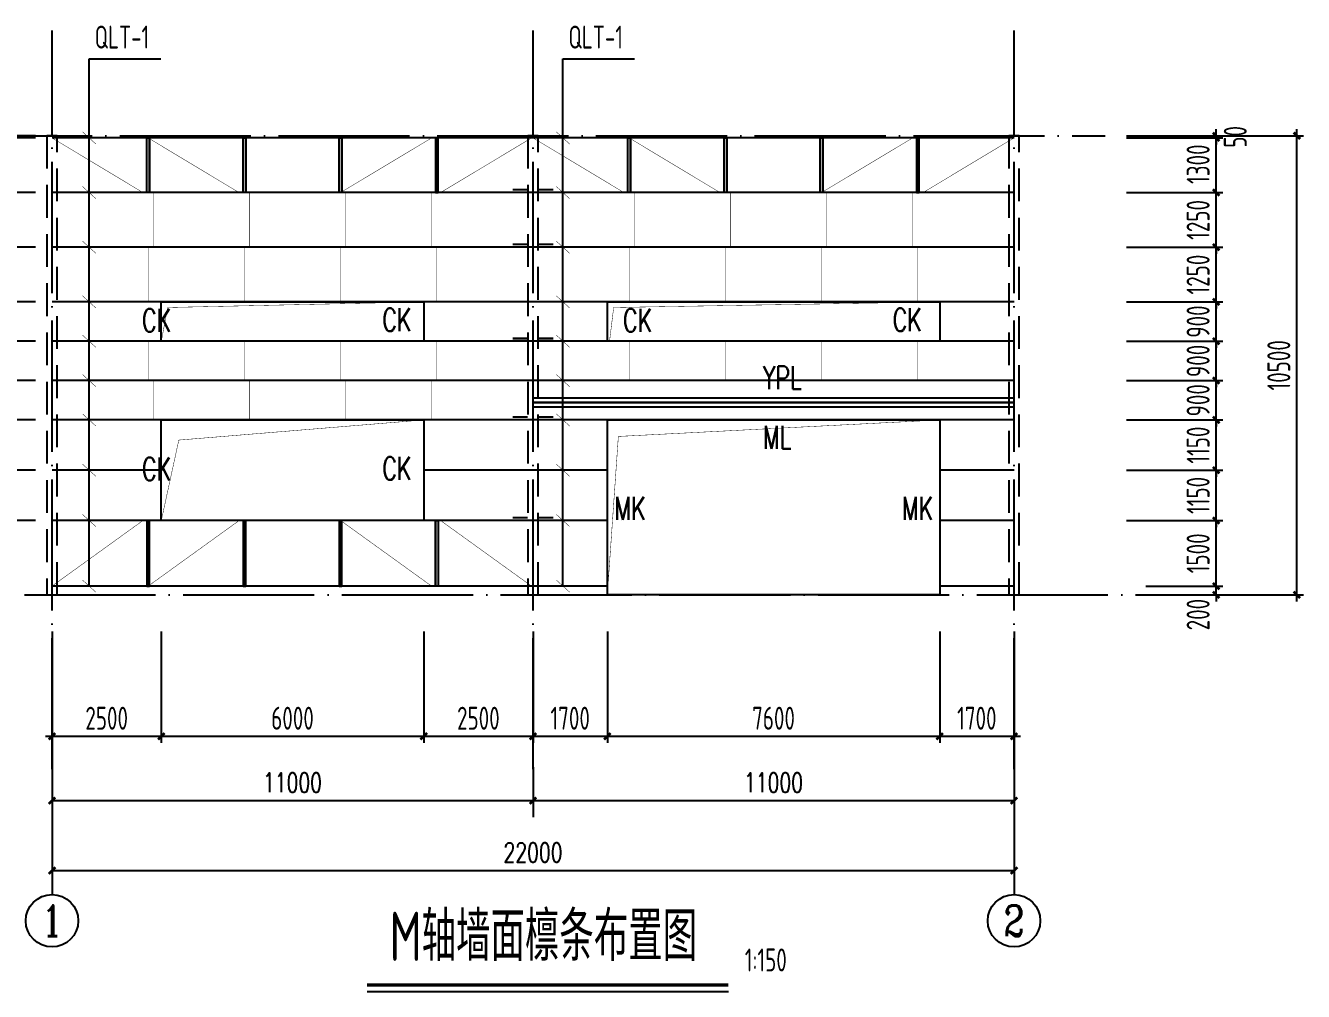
# Model space of a CAD drawing. Extents: x 899043 to 2598688, y -137197 to 211789.
# Drawn here: x 1893467 to 1922691, y 46053 to 68144 of the extents above; entities that cross this region are included whole.
import ezdxf
from ezdxf.enums import TextEntityAlignment as Align

# ---------------------------------------------------------------- set-up
doc = ezdxf.new("R2010")
doc.units = 0
doc.header["$LTSCALE"] = 1500
doc.header["$MEASUREMENT"] = 0
doc.linetypes.add('DASHED', pattern=[0.75, 0.5, -0.25])
doc.linetypes.add('DOTE', pattern=[2.42, 2, -0.2, 0.02, -0.2])
for name, color, linetype in [('AXIS', 3, 'Continuous'), ('AXIS_TEXT', 7, 'Continuous'), ('Boltx', 252, 'DASHED'), ('DIM', 3, 'Continuous'), ('GROUND', 253, 'Continuous'), ('NUM', 7, 'Continuous'), ('PUB_TEXT', 7, 'Continuous'), ('TDB_文字', 7, 'Continuous'), ('THIN', 7, 'Continuous'), ('WINDOW', 4, 'Continuous')]:
    doc.layers.add(name, color=color, linetype=linetype)
doc.styles.add('_TCH_AXIS', font='COMPLEX', dxfattribs={"bigfont": 'GBCBIG'})
doc.styles.add('_TCH_DIM', font='SIMPLEX', dxfattribs={"bigfont": 'GBCBIG'})
doc.styles.add('_TCH_DIM_T3', font='SIMPLEX', dxfattribs={"width": 0.705882, "bigfont": 'GBCBIG'})
doc.styles.add('COMPLEX', font='COMPLEX')
doc.styles.add('TSSD_Dimension', font='Tssdeng.shx', dxfattribs={"width": 0.7, "bigfont": 'hztxt.shx'})
doc.styles.add('TSSD_Label', font='Tssdeng.shx', dxfattribs={"width": 0.7, "bigfont": 'hztxt.shx'})
doc.dimstyles.new('_TCH_ARCH&&150', dxfattribs={"dimtxt": 446.25, "dimasz": 150, "dimexe": 375, "dimexo": 450, "dimgap": 189.375, "dimtad": 1, "dimdec": 0, "dimzin": 0, "dimdsep": 46, "dimtxsty": '_TCH_DIM_T3', "dimblk": 'ARCHTICK', "dimcen": 0.09, "dimclrt": 7, "dimazin": 2, "dimtfac": 1, "dimtdec": 0, "dimtix": 1, "dimtmove": 2, "dimatfit": 3, "dimfxl": 0, "dimtolj": 1, "dimtzin": 0, "dimarcsym": 0})
doc.dimstyles.new('TSSD_150_150', dxfattribs={"dimtxt": 525, "dimasz": 150, "dimexe": 150, "dimexo": 375, "dimgap": 150, "dimtad": 1, "dimdec": 0, "dimzin": 0, "dimdsep": 46, "dimtxsty": 'TSSD_Dimension', "dimblk": 'ARCHTICK', "dimblk1": 'ARCHTICK', "dimblk2": 'ARCHTICK', "dimcen": 0, "dimdle": 150, "dimclrt": 7, "dimadec": 0, "dimazin": 0, "dimtfac": 1, "dimtdec": 0, "dimtix": 1, "dimtmove": 2, "dimatfit": 3, "dimfxl": 0, "dimtolj": 1, "dimtzin": 0, "dimarcsym": 0})

# ---------------------------------------------------------------- blocks, each defined once
blk = doc.blocks.new('_AXISO')
blk.add_circle((0, 0), 0.5)
at = {"layer": 'AXIS_TEXT', "style": 'COMPLEX', "width": 1.041667}
blk.add_attdef('A', text='', height=0.56, dxfattribs=at).set_placement((-0.25, -0.28), (0.25, -0.28), align=Align.FIT)
blk = doc.blocks.new('_ArchTick')
at = {"color": 0, "linetype": 'ByBlock', "const_width": 0.4}
blk.add_lwpolyline([(-0.5, -0.5), (0.5, 0.5)], dxfattribs=at)
blk = doc.blocks.new('*D892')
at = {"layer": 'AXIS', "color": 0, "lineweight": -2}
for p, q in [((1894072, 51183), (1894072, 50043)), ((1905072, 51183), (1905072, 50043)), ((1894072, 50418), (1905072, 50418))]:
    blk.add_line(p, q, dxfattribs=at)
at = {"layer": 'Defpoints', "color": 0}
for p in [(1894072, 51633), (1905072, 51633), (1905072, 50418)]:
    blk.add_point(p, dxfattribs=at)
at = {"layer": 'AXIS', "color": 0, "lineweight": -2, "xscale": 150, "yscale": 150, "zscale": 150, "rotation": 180}
blk.add_blockref('_ArchTick', (1894072, 50418), dxfattribs=at)
at = {"layer": 'AXIS', "color": 0, "lineweight": -2, "xscale": 150, "yscale": 150, "zscale": 150}
blk.add_blockref('_ArchTick', (1905072, 50418), dxfattribs=at)
at = {"layer": 'AXIS', "color": 7, "insert": (1899572, 50831), "char_height": 446.2, "attachment_point": 5, "style": '_TCH_DIM_T3'}
blk.add_mtext('\\A1;11000', dxfattribs=at)
blk = doc.blocks.new('*D893')
at = {"layer": 'AXIS', "color": 0, "lineweight": -2}
for p, q in [((1905072, 51183), (1905072, 50043)), ((1916072, 51183), (1916072, 50043)), ((1905072, 50418), (1916072, 50418))]:
    blk.add_line(p, q, dxfattribs=at)
at = {"layer": 'Defpoints', "color": 0}
for p in [(1905072, 51633), (1916072, 51633), (1916072, 50418)]:
    blk.add_point(p, dxfattribs=at)
at = {"layer": 'AXIS', "color": 0, "lineweight": -2, "xscale": 150, "yscale": 150, "zscale": 150, "rotation": 180}
blk.add_blockref('_ArchTick', (1905072, 50418), dxfattribs=at)
at = {"layer": 'AXIS', "color": 0, "lineweight": -2, "xscale": 150, "yscale": 150, "zscale": 150}
blk.add_blockref('_ArchTick', (1916072, 50418), dxfattribs=at)
at = {"layer": 'AXIS', "color": 7, "insert": (1910572, 50831), "char_height": 446.2, "attachment_point": 5, "style": '_TCH_DIM_T3'}
blk.add_mtext('\\A1;11000', dxfattribs=at)
blk = doc.blocks.new('*D894')
at = {"layer": 'AXIS', "color": 0, "lineweight": -2}
for p, q in [((1894072, 54208), (1894072, 48443)), ((1916072, 54208), (1916072, 48443)), ((1894072, 48818), (1916072, 48818))]:
    blk.add_line(p, q, dxfattribs=at)
at = {"layer": 'Defpoints', "color": 0}
for p in [(1894072, 54658), (1916072, 54658), (1916072, 48818)]:
    blk.add_point(p, dxfattribs=at)
at = {"layer": 'AXIS', "color": 0, "lineweight": -2, "xscale": 150, "yscale": 150, "zscale": 150, "rotation": 180}
blk.add_blockref('_ArchTick', (1894072, 48818), dxfattribs=at)
at = {"layer": 'AXIS', "color": 0, "lineweight": -2, "xscale": 150, "yscale": 150, "zscale": 150}
blk.add_blockref('_ArchTick', (1916072, 48818), dxfattribs=at)
at = {"layer": 'AXIS', "color": 7, "insert": (1905072, 49231), "char_height": 446.2, "attachment_point": 5, "style": '_TCH_DIM_T3'}
blk.add_mtext('\\A1;22000', dxfattribs=at)
blk = doc.blocks.new('*D863')
at = {"layer": 'Defpoints', "color": 0}
for p in [(1891646, 55324), (1893633, 55324), (1893633, 55124)]:
    blk.add_point(p, dxfattribs=at)
at = {"layer": 'DIM', "color": 0, "lineweight": -2}
for p, q in [((1893258, 55324), (1891496, 55324)), ((1891646, 55324), (1891646, 55474)), ((1891646, 55124), (1891646, 55324)), ((1893258, 55124), (1891496, 55124)), ((1891646, 55124), (1891646, 54974))]:
    blk.add_line(p, q, dxfattribs=at)
at = {"layer": 'DIM', "color": 0, "lineweight": -2, "xscale": 150, "yscale": 150, "zscale": 150}
for p, rotation in [((1891646, 55324), 270), ((1891646, 55124), 90)]:
    blk.add_blockref('_ArchTick', p, dxfattribs=dict(at, rotation=rotation))
at = {"layer": 'DIM', "color": 7, "insert": (1891233, 54672), "char_height": 525, "attachment_point": 5, "rotation": 90, "style": 'TSSD_Dimension'}
blk.add_mtext('\\A1;200', dxfattribs=at)
blk = doc.blocks.new('*D864')
at = {"layer": 'Defpoints', "color": 0}
for p in [(1891646, 57974), (1894072, 57974), (1894072, 56824)]:
    blk.add_point(p, dxfattribs=at)
at = {"layer": 'DIM', "color": 0, "lineweight": -2}
for p, q in [((1893697, 57974), (1891496, 57974)), ((1891646, 57974), (1891646, 58124)), ((1891646, 56824), (1891646, 57974)), ((1893697, 56824), (1891496, 56824)), ((1891646, 56824), (1891646, 56674))]:
    blk.add_line(p, q, dxfattribs=at)
at = {"layer": 'DIM', "color": 0, "lineweight": -2, "xscale": 150, "yscale": 150, "zscale": 150}
for p, rotation in [((1891646, 57974), 270), ((1891646, 56824), 90)]:
    blk.add_blockref('_ArchTick', p, dxfattribs=dict(at, rotation=rotation))
at = {"layer": 'DIM', "color": 7, "insert": (1891233, 57399), "char_height": 525, "attachment_point": 5, "rotation": 90, "style": 'TSSD_Dimension'}
blk.add_mtext('\\A1;1150', dxfattribs=at)
blk = doc.blocks.new('*D865')
at = {"layer": 'Defpoints', "color": 0}
for p in [(1891646, 60024), (1894072, 60024), (1894072, 59124)]:
    blk.add_point(p, dxfattribs=at)
at = {"layer": 'DIM', "color": 0, "lineweight": -2}
for p, q in [((1893697, 60024), (1891496, 60024)), ((1891646, 60024), (1891646, 60174)), ((1891646, 59124), (1891646, 60024)), ((1893697, 59124), (1891496, 59124)), ((1891646, 59124), (1891646, 58974))]:
    blk.add_line(p, q, dxfattribs=at)
at = {"layer": 'DIM', "color": 0, "lineweight": -2, "xscale": 150, "yscale": 150, "zscale": 150}
for p, rotation in [((1891646, 60024), 270), ((1891646, 59124), 90)]:
    blk.add_blockref('_ArchTick', p, dxfattribs=dict(at, rotation=rotation))
at = {"layer": 'DIM', "color": 7, "insert": (1891233, 59574), "char_height": 525, "attachment_point": 5, "rotation": 90, "style": 'TSSD_Dimension'}
blk.add_mtext('\\A1;900', dxfattribs=at)
blk = doc.blocks.new('*D866')
at = {"layer": 'Defpoints', "color": 0}
for p in [(1891646, 61824), (1894072, 61824), (1894072, 60924)]:
    blk.add_point(p, dxfattribs=at)
at = {"layer": 'DIM', "color": 0, "lineweight": -2}
for p, q in [((1891646, 61824), (1891646, 61974)), ((1893697, 61824), (1891496, 61824)), ((1891646, 60924), (1891646, 61824)), ((1893697, 60924), (1891496, 60924)), ((1891646, 60924), (1891646, 60774))]:
    blk.add_line(p, q, dxfattribs=at)
at = {"layer": 'DIM', "color": 0, "lineweight": -2, "xscale": 150, "yscale": 150, "zscale": 150}
for p, rotation in [((1891646, 61824), 270), ((1891646, 60924), 90)]:
    blk.add_blockref('_ArchTick', p, dxfattribs=dict(at, rotation=rotation))
at = {"layer": 'DIM', "color": 7, "insert": (1891233, 61374), "char_height": 525, "attachment_point": 5, "rotation": 90, "style": 'TSSD_Dimension'}
blk.add_mtext('\\A1;900', dxfattribs=at)
blk = doc.blocks.new('*D867')
at = {"layer": 'Defpoints', "color": 0}
for p in [(1891646, 63074), (1894072, 63074), (1894072, 61824)]:
    blk.add_point(p, dxfattribs=at)
at = {"layer": 'DIM', "color": 0, "lineweight": -2}
for p, q in [((1891646, 63074), (1891646, 63224)), ((1893697, 63074), (1891496, 63074)), ((1891646, 61824), (1891646, 63074)), ((1893697, 61824), (1891496, 61824)), ((1891646, 61824), (1891646, 61674))]:
    blk.add_line(p, q, dxfattribs=at)
at = {"layer": 'DIM', "color": 0, "lineweight": -2, "xscale": 150, "yscale": 150, "zscale": 150}
for p, rotation in [((1891646, 63074), 270), ((1891646, 61824), 90)]:
    blk.add_blockref('_ArchTick', p, dxfattribs=dict(at, rotation=rotation))
at = {"layer": 'DIM', "color": 7, "insert": (1891233, 62449), "char_height": 525, "attachment_point": 5, "rotation": 90, "style": 'TSSD_Dimension'}
blk.add_mtext('\\A1;1250', dxfattribs=at)
blk = doc.blocks.new('*D868')
at = {"layer": 'Defpoints', "color": 0}
for p in [(1891646, 65624), (1894072, 65624), (1894072, 64324)]:
    blk.add_point(p, dxfattribs=at)
at = {"layer": 'DIM', "color": 0, "lineweight": -2}
for p, q in [((1891646, 64174), (1891646, 65774)), ((1893697, 65624), (1891496, 65624)), ((1893697, 64324), (1891496, 64324))]:
    blk.add_line(p, q, dxfattribs=at)
at = {"layer": 'DIM', "color": 0, "lineweight": -2, "xscale": 150, "yscale": 150, "zscale": 150}
for p, rotation in [((1891646, 65624), 90), ((1891646, 64324), 270)]:
    blk.add_blockref('_ArchTick', p, dxfattribs=dict(at, rotation=rotation))
at = {"layer": 'DIM', "color": 7, "insert": (1891233, 64974), "char_height": 525, "attachment_point": 5, "rotation": 90, "style": 'TSSD_Dimension'}
blk.add_mtext('\\A1;1300', dxfattribs=at)
blk = doc.blocks.new('*D869')
at = {"layer": 'Defpoints', "color": 0}
for p in [(1891646, 64324), (1894072, 64324), (1894072, 63074)]:
    blk.add_point(p, dxfattribs=at)
at = {"layer": 'DIM', "color": 0, "lineweight": -2}
for p, q in [((1893697, 64324), (1891496, 64324)), ((1891646, 64324), (1891646, 64474)), ((1891646, 63074), (1891646, 64324)), ((1893697, 63074), (1891496, 63074)), ((1891646, 63074), (1891646, 62924))]:
    blk.add_line(p, q, dxfattribs=at)
at = {"layer": 'DIM', "color": 0, "lineweight": -2, "xscale": 150, "yscale": 150, "zscale": 150}
for p, rotation in [((1891646, 64324), 270), ((1891646, 63074), 90)]:
    blk.add_blockref('_ArchTick', p, dxfattribs=dict(at, rotation=rotation))
at = {"layer": 'DIM', "color": 7, "insert": (1891233, 63699), "char_height": 525, "attachment_point": 5, "rotation": 90, "style": 'TSSD_Dimension'}
blk.add_mtext('\\A1;1250', dxfattribs=at)
blk = doc.blocks.new('*D870')
at = {"layer": 'Defpoints', "color": 0}
for p in [(1891646, 60924), (1894072, 60924), (1894072, 60024)]:
    blk.add_point(p, dxfattribs=at)
at = {"layer": 'DIM', "color": 0, "lineweight": -2}
for p, q in [((1893697, 60924), (1891496, 60924)), ((1891646, 60924), (1891646, 61074)), ((1891646, 60024), (1891646, 60924)), ((1893697, 60024), (1891496, 60024)), ((1891646, 60024), (1891646, 59874))]:
    blk.add_line(p, q, dxfattribs=at)
at = {"layer": 'DIM', "color": 0, "lineweight": -2, "xscale": 150, "yscale": 150, "zscale": 150}
for p, rotation in [((1891646, 60924), 270), ((1891646, 60024), 90)]:
    blk.add_blockref('_ArchTick', p, dxfattribs=dict(at, rotation=rotation))
at = {"layer": 'DIM', "color": 7, "insert": (1891233, 60474), "char_height": 525, "attachment_point": 5, "rotation": 90, "style": 'TSSD_Dimension'}
blk.add_mtext('\\A1;900', dxfattribs=at)
blk = doc.blocks.new('*D871')
at = {"layer": 'Defpoints', "color": 0}
for p in [(1891646, 59124), (1894072, 59124), (1894072, 57974)]:
    blk.add_point(p, dxfattribs=at)
at = {"layer": 'DIM', "color": 0, "lineweight": -2}
for p, q in [((1893697, 59124), (1891496, 59124)), ((1891646, 59124), (1891646, 59274)), ((1891646, 57974), (1891646, 59124)), ((1893697, 57974), (1891496, 57974)), ((1891646, 57974), (1891646, 57824))]:
    blk.add_line(p, q, dxfattribs=at)
at = {"layer": 'DIM', "color": 0, "lineweight": -2, "xscale": 150, "yscale": 150, "zscale": 150}
for p, rotation in [((1891646, 59124), 270), ((1891646, 57974), 90)]:
    blk.add_blockref('_ArchTick', p, dxfattribs=dict(at, rotation=rotation))
at = {"layer": 'DIM', "color": 7, "insert": (1891233, 58549), "char_height": 525, "attachment_point": 5, "rotation": 90, "style": 'TSSD_Dimension'}
blk.add_mtext('\\A1;1150', dxfattribs=at)
blk = doc.blocks.new('*D872')
at = {"layer": 'Defpoints', "color": 0}
for p in [(1891646, 56824), (1893633, 56824), (1893633, 55324)]:
    blk.add_point(p, dxfattribs=at)
at = {"layer": 'DIM', "color": 0, "lineweight": -2}
for p, q in [((1893258, 56824), (1891496, 56824)), ((1891646, 55174), (1891646, 56974)), ((1893258, 55324), (1891496, 55324))]:
    blk.add_line(p, q, dxfattribs=at)
at = {"layer": 'DIM', "color": 0, "lineweight": -2, "xscale": 150, "yscale": 150, "zscale": 150}
for p, rotation in [((1891646, 56824), 90), ((1891646, 55324), 270)]:
    blk.add_blockref('_ArchTick', p, dxfattribs=dict(at, rotation=rotation))
at = {"layer": 'DIM', "color": 7, "insert": (1891233, 56074), "char_height": 525, "attachment_point": 5, "rotation": 90, "style": 'TSSD_Dimension'}
blk.add_mtext('\\A1;1500', dxfattribs=at)
blk = doc.blocks.new('*D873')
at = {"layer": 'Defpoints', "color": 0}
for p in [(1891646, 65624), (1894072, 65624), (1894072, 65574)]:
    blk.add_point(p, dxfattribs=at)
at = {"layer": 'DIM', "color": 0, "lineweight": -2}
for p, q in [((1891646, 65624), (1891646, 65774)), ((1893697, 65624), (1891496, 65624)), ((1893697, 65574), (1891496, 65574)), ((1891646, 65574), (1891646, 65624)), ((1891646, 65574), (1891646, 65424))]:
    blk.add_line(p, q, dxfattribs=at)
at = {"layer": 'DIM', "color": 0, "lineweight": -2, "xscale": 150, "yscale": 150, "zscale": 150}
for p, rotation in [((1891646, 65624), 270), ((1891646, 65574), 90)]:
    blk.add_blockref('_ArchTick', p, dxfattribs=dict(at, rotation=rotation))
at = {"layer": 'DIM', "color": 7, "insert": (1892083, 65599), "char_height": 525, "attachment_point": 5, "rotation": 90, "style": 'TSSD_Dimension'}
blk.add_mtext('\\A1;50', dxfattribs=at)
blk = doc.blocks.new('*D880')
at = {"layer": 'Defpoints', "color": 0}
for p in [(1918918, 65624), (1922541, 65624), (1918918, 55124)]:
    blk.add_point(p, dxfattribs=at)
at = {"layer": 'DIM', "color": 0, "lineweight": -2}
for p, q in [((1922541, 54974), (1922541, 65774)), ((1919293, 65624), (1922691, 65624)), ((1919293, 55124), (1922691, 55124))]:
    blk.add_line(p, q, dxfattribs=at)
at = {"layer": 'DIM', "color": 0, "lineweight": -2, "xscale": 150, "yscale": 150, "zscale": 150}
for p, rotation in [((1922541, 65624), 90), ((1922541, 55124), 270)]:
    blk.add_blockref('_ArchTick', p, dxfattribs=dict(at, rotation=rotation))
at = {"layer": 'DIM', "color": 7, "insert": (1922128, 60374), "char_height": 525, "attachment_point": 5, "rotation": 90, "style": 'TSSD_Dimension'}
blk.add_mtext('\\A1;10500', dxfattribs=at)
blk = doc.blocks.new('*D881')
at = {"layer": 'Defpoints', "color": 0}
for p in [(1918708, 55324), (1920695, 55324), (1918708, 55124)]:
    blk.add_point(p, dxfattribs=at)
at = {"layer": 'DIM', "color": 0, "lineweight": -2}
for p, q in [((1919083, 55324), (1920845, 55324)), ((1920695, 55324), (1920695, 55474)), ((1920695, 55124), (1920695, 55324)), ((1919083, 55124), (1920845, 55124)), ((1920695, 55124), (1920695, 54974))]:
    blk.add_line(p, q, dxfattribs=at)
at = {"layer": 'DIM', "color": 0, "lineweight": -2, "xscale": 150, "yscale": 150, "zscale": 150}
for p, rotation in [((1920695, 55324), 270), ((1920695, 55124), 90)]:
    blk.add_blockref('_ArchTick', p, dxfattribs=dict(at, rotation=rotation))
at = {"layer": 'DIM', "color": 7, "insert": (1920282, 54672), "char_height": 525, "attachment_point": 5, "rotation": 90, "style": 'TSSD_Dimension'}
blk.add_mtext('\\A1;200', dxfattribs=at)
blk = doc.blocks.new('*D882')
at = {"layer": 'Defpoints', "color": 0}
for p in [(1918269, 57974), (1920695, 57974), (1918269, 56824)]:
    blk.add_point(p, dxfattribs=at)
at = {"layer": 'DIM', "color": 0, "lineweight": -2}
for p, q in [((1918644, 57974), (1920845, 57974)), ((1920695, 57974), (1920695, 58124)), ((1920695, 56824), (1920695, 57974)), ((1918644, 56824), (1920845, 56824)), ((1920695, 56824), (1920695, 56674))]:
    blk.add_line(p, q, dxfattribs=at)
at = {"layer": 'DIM', "color": 0, "lineweight": -2, "xscale": 150, "yscale": 150, "zscale": 150}
for p, rotation in [((1920695, 57974), 270), ((1920695, 56824), 90)]:
    blk.add_blockref('_ArchTick', p, dxfattribs=dict(at, rotation=rotation))
at = {"layer": 'DIM', "color": 7, "insert": (1920282, 57399), "char_height": 525, "attachment_point": 5, "rotation": 90, "style": 'TSSD_Dimension'}
blk.add_mtext('\\A1;1150', dxfattribs=at)
blk = doc.blocks.new('*D883')
at = {"layer": 'Defpoints', "color": 0}
for p in [(1918269, 60024), (1920695, 60024), (1918269, 59124)]:
    blk.add_point(p, dxfattribs=at)
at = {"layer": 'DIM', "color": 0, "lineweight": -2}
for p, q in [((1918644, 60024), (1920845, 60024)), ((1920695, 60024), (1920695, 60174)), ((1920695, 59124), (1920695, 60024)), ((1918644, 59124), (1920845, 59124)), ((1920695, 59124), (1920695, 58974))]:
    blk.add_line(p, q, dxfattribs=at)
at = {"layer": 'DIM', "color": 0, "lineweight": -2, "xscale": 150, "yscale": 150, "zscale": 150}
for p, rotation in [((1920695, 60024), 270), ((1920695, 59124), 90)]:
    blk.add_blockref('_ArchTick', p, dxfattribs=dict(at, rotation=rotation))
at = {"layer": 'DIM', "color": 7, "insert": (1920282, 59574), "char_height": 525, "attachment_point": 5, "rotation": 90, "style": 'TSSD_Dimension'}
blk.add_mtext('\\A1;900', dxfattribs=at)
blk = doc.blocks.new('*D884')
at = {"layer": 'Defpoints', "color": 0}
for p in [(1918269, 61824), (1920695, 61824), (1918269, 60924)]:
    blk.add_point(p, dxfattribs=at)
at = {"layer": 'DIM', "color": 0, "lineweight": -2}
for p, q in [((1920695, 61824), (1920695, 61974)), ((1918644, 61824), (1920845, 61824)), ((1920695, 60924), (1920695, 61824)), ((1918644, 60924), (1920845, 60924)), ((1920695, 60924), (1920695, 60774))]:
    blk.add_line(p, q, dxfattribs=at)
at = {"layer": 'DIM', "color": 0, "lineweight": -2, "xscale": 150, "yscale": 150, "zscale": 150}
for p, rotation in [((1920695, 61824), 270), ((1920695, 60924), 90)]:
    blk.add_blockref('_ArchTick', p, dxfattribs=dict(at, rotation=rotation))
at = {"layer": 'DIM', "color": 7, "insert": (1920282, 61374), "char_height": 525, "attachment_point": 5, "rotation": 90, "style": 'TSSD_Dimension'}
blk.add_mtext('\\A1;900', dxfattribs=at)
blk = doc.blocks.new('*D885')
at = {"layer": 'Defpoints', "color": 0}
for p in [(1918269, 63074), (1920695, 63074), (1918269, 61824)]:
    blk.add_point(p, dxfattribs=at)
at = {"layer": 'DIM', "color": 0, "lineweight": -2}
for p, q in [((1920695, 63074), (1920695, 63224)), ((1918644, 63074), (1920845, 63074)), ((1920695, 61824), (1920695, 63074)), ((1918644, 61824), (1920845, 61824)), ((1920695, 61824), (1920695, 61674))]:
    blk.add_line(p, q, dxfattribs=at)
at = {"layer": 'DIM', "color": 0, "lineweight": -2, "xscale": 150, "yscale": 150, "zscale": 150}
for p, rotation in [((1920695, 63074), 270), ((1920695, 61824), 90)]:
    blk.add_blockref('_ArchTick', p, dxfattribs=dict(at, rotation=rotation))
at = {"layer": 'DIM', "color": 7, "insert": (1920282, 62449), "char_height": 525, "attachment_point": 5, "rotation": 90, "style": 'TSSD_Dimension'}
blk.add_mtext('\\A1;1250', dxfattribs=at)
blk = doc.blocks.new('*D886')
at = {"layer": 'Defpoints', "color": 0}
for p in [(1918269, 65624), (1920695, 65624), (1918269, 64324)]:
    blk.add_point(p, dxfattribs=at)
at = {"layer": 'DIM', "color": 0, "lineweight": -2}
for p, q in [((1920695, 64174), (1920695, 65774)), ((1918644, 65624), (1920845, 65624)), ((1918644, 64324), (1920845, 64324))]:
    blk.add_line(p, q, dxfattribs=at)
at = {"layer": 'DIM', "color": 0, "lineweight": -2, "xscale": 150, "yscale": 150, "zscale": 150}
for p, rotation in [((1920695, 65624), 90), ((1920695, 64324), 270)]:
    blk.add_blockref('_ArchTick', p, dxfattribs=dict(at, rotation=rotation))
at = {"layer": 'DIM', "color": 7, "insert": (1920282, 64974), "char_height": 525, "attachment_point": 5, "rotation": 90, "style": 'TSSD_Dimension'}
blk.add_mtext('\\A1;1300', dxfattribs=at)
blk = doc.blocks.new('*D887')
at = {"layer": 'Defpoints', "color": 0}
for p in [(1918269, 64324), (1920695, 64324), (1918269, 63074)]:
    blk.add_point(p, dxfattribs=at)
at = {"layer": 'DIM', "color": 0, "lineweight": -2}
for p, q in [((1918644, 64324), (1920845, 64324)), ((1920695, 64324), (1920695, 64474)), ((1920695, 63074), (1920695, 64324)), ((1918644, 63074), (1920845, 63074)), ((1920695, 63074), (1920695, 62924))]:
    blk.add_line(p, q, dxfattribs=at)
at = {"layer": 'DIM', "color": 0, "lineweight": -2, "xscale": 150, "yscale": 150, "zscale": 150}
for p, rotation in [((1920695, 64324), 270), ((1920695, 63074), 90)]:
    blk.add_blockref('_ArchTick', p, dxfattribs=dict(at, rotation=rotation))
at = {"layer": 'DIM', "color": 7, "insert": (1920282, 63699), "char_height": 525, "attachment_point": 5, "rotation": 90, "style": 'TSSD_Dimension'}
blk.add_mtext('\\A1;1250', dxfattribs=at)
blk = doc.blocks.new('*D888')
at = {"layer": 'Defpoints', "color": 0}
for p in [(1918269, 60924), (1920695, 60924), (1918269, 60024)]:
    blk.add_point(p, dxfattribs=at)
at = {"layer": 'DIM', "color": 0, "lineweight": -2}
for p, q in [((1918644, 60924), (1920845, 60924)), ((1920695, 60924), (1920695, 61074)), ((1920695, 60024), (1920695, 60924)), ((1918644, 60024), (1920845, 60024)), ((1920695, 60024), (1920695, 59874))]:
    blk.add_line(p, q, dxfattribs=at)
at = {"layer": 'DIM', "color": 0, "lineweight": -2, "xscale": 150, "yscale": 150, "zscale": 150}
for p, rotation in [((1920695, 60924), 270), ((1920695, 60024), 90)]:
    blk.add_blockref('_ArchTick', p, dxfattribs=dict(at, rotation=rotation))
at = {"layer": 'DIM', "color": 7, "insert": (1920282, 60474), "char_height": 525, "attachment_point": 5, "rotation": 90, "style": 'TSSD_Dimension'}
blk.add_mtext('\\A1;900', dxfattribs=at)
blk = doc.blocks.new('*D889')
at = {"layer": 'Defpoints', "color": 0}
for p in [(1918269, 59124), (1920695, 59124), (1918269, 57974)]:
    blk.add_point(p, dxfattribs=at)
at = {"layer": 'DIM', "color": 0, "lineweight": -2}
for p, q in [((1918644, 59124), (1920845, 59124)), ((1920695, 59124), (1920695, 59274)), ((1920695, 57974), (1920695, 59124)), ((1918644, 57974), (1920845, 57974)), ((1920695, 57974), (1920695, 57824))]:
    blk.add_line(p, q, dxfattribs=at)
at = {"layer": 'DIM', "color": 0, "lineweight": -2, "xscale": 150, "yscale": 150, "zscale": 150}
for p, rotation in [((1920695, 59124), 270), ((1920695, 57974), 90)]:
    blk.add_blockref('_ArchTick', p, dxfattribs=dict(at, rotation=rotation))
at = {"layer": 'DIM', "color": 7, "insert": (1920282, 58549), "char_height": 525, "attachment_point": 5, "rotation": 90, "style": 'TSSD_Dimension'}
blk.add_mtext('\\A1;1150', dxfattribs=at)
blk = doc.blocks.new('*D890')
at = {"layer": 'Defpoints', "color": 0}
for p in [(1918708, 56824), (1920695, 56824), (1918708, 55324)]:
    blk.add_point(p, dxfattribs=at)
at = {"layer": 'DIM', "color": 0, "lineweight": -2}
for p, q in [((1919083, 56824), (1920845, 56824)), ((1920695, 55174), (1920695, 56974)), ((1919083, 55324), (1920845, 55324))]:
    blk.add_line(p, q, dxfattribs=at)
at = {"layer": 'DIM', "color": 0, "lineweight": -2, "xscale": 150, "yscale": 150, "zscale": 150}
for p, rotation in [((1920695, 56824), 90), ((1920695, 55324), 270)]:
    blk.add_blockref('_ArchTick', p, dxfattribs=dict(at, rotation=rotation))
at = {"layer": 'DIM', "color": 7, "insert": (1920282, 56074), "char_height": 525, "attachment_point": 5, "rotation": 90, "style": 'TSSD_Dimension'}
blk.add_mtext('\\A1;1500', dxfattribs=at)
blk = doc.blocks.new('*D891')
at = {"layer": 'Defpoints', "color": 0}
for p in [(1918269, 65624), (1918269, 65574), (1920695, 65624)]:
    blk.add_point(p, dxfattribs=at)
at = {"layer": 'DIM', "color": 0, "lineweight": -2}
for p, q in [((1920695, 65624), (1920695, 65774)), ((1918644, 65624), (1920845, 65624)), ((1918644, 65574), (1920845, 65574)), ((1920695, 65574), (1920695, 65624)), ((1920695, 65574), (1920695, 65424))]:
    blk.add_line(p, q, dxfattribs=at)
at = {"layer": 'DIM', "color": 0, "lineweight": -2, "xscale": 150, "yscale": 150, "zscale": 150}
for p, rotation in [((1920695, 65624), 270), ((1920695, 65574), 90)]:
    blk.add_blockref('_ArchTick', p, dxfattribs=dict(at, rotation=rotation))
at = {"layer": 'DIM', "color": 7, "insert": (1921132, 65599), "char_height": 525, "attachment_point": 5, "rotation": 90, "style": 'TSSD_Dimension'}
blk.add_mtext('\\A1;50', dxfattribs=at)
blk = doc.blocks.new('*D874')
at = {"layer": 'Defpoints', "color": 0}
for p in [(1894072, 54658), (1896572, 54658), (1896572, 51890)]:
    blk.add_point(p, dxfattribs=at)
at = {"layer": 'DIM', "color": 0, "lineweight": -2}
for p, q in [((1894072, 54283), (1894072, 51740)), ((1896572, 54283), (1896572, 51740)), ((1893922, 51890), (1896722, 51890))]:
    blk.add_line(p, q, dxfattribs=at)
at = {"layer": 'DIM', "color": 0, "lineweight": -2, "xscale": 150, "yscale": 150, "zscale": 150, "rotation": 180}
blk.add_blockref('_ArchTick', (1894072, 51890), dxfattribs=at)
at = {"layer": 'DIM', "color": 0, "lineweight": -2, "xscale": 150, "yscale": 150, "zscale": 150}
blk.add_blockref('_ArchTick', (1896572, 51890), dxfattribs=at)
at = {"layer": 'DIM', "color": 7, "insert": (1895322, 52302), "char_height": 525, "attachment_point": 5, "style": 'TSSD_Dimension'}
blk.add_mtext('\\A1;2500', dxfattribs=at)
blk = doc.blocks.new('*D875')
at = {"layer": 'Defpoints', "color": 0}
for p in [(1896572, 54658), (1902572, 54658), (1902572, 51890)]:
    blk.add_point(p, dxfattribs=at)
at = {"layer": 'DIM', "color": 0, "lineweight": -2}
for p, q in [((1896572, 54283), (1896572, 51740)), ((1902572, 54283), (1902572, 51740)), ((1896422, 51890), (1902722, 51890))]:
    blk.add_line(p, q, dxfattribs=at)
at = {"layer": 'DIM', "color": 0, "lineweight": -2, "xscale": 150, "yscale": 150, "zscale": 150, "rotation": 180}
blk.add_blockref('_ArchTick', (1896572, 51890), dxfattribs=at)
at = {"layer": 'DIM', "color": 0, "lineweight": -2, "xscale": 150, "yscale": 150, "zscale": 150}
blk.add_blockref('_ArchTick', (1902572, 51890), dxfattribs=at)
at = {"layer": 'DIM', "color": 7, "insert": (1899572, 52302), "char_height": 525, "attachment_point": 5, "style": 'TSSD_Dimension'}
blk.add_mtext('\\A1;6000', dxfattribs=at)
blk = doc.blocks.new('*D876')
at = {"layer": 'Defpoints', "color": 0}
for p in [(1902572, 54658), (1905072, 54658), (1905072, 51890)]:
    blk.add_point(p, dxfattribs=at)
at = {"layer": 'DIM', "color": 0, "lineweight": -2}
for p, q in [((1902572, 54283), (1902572, 51740)), ((1905072, 54283), (1905072, 51740)), ((1902422, 51890), (1905222, 51890))]:
    blk.add_line(p, q, dxfattribs=at)
at = {"layer": 'DIM', "color": 0, "lineweight": -2, "xscale": 150, "yscale": 150, "zscale": 150, "rotation": 180}
blk.add_blockref('_ArchTick', (1902572, 51890), dxfattribs=at)
at = {"layer": 'DIM', "color": 0, "lineweight": -2, "xscale": 150, "yscale": 150, "zscale": 150}
blk.add_blockref('_ArchTick', (1905072, 51890), dxfattribs=at)
at = {"layer": 'DIM', "color": 7, "insert": (1903822, 52302), "char_height": 525, "attachment_point": 5, "style": 'TSSD_Dimension'}
blk.add_mtext('\\A1;2500', dxfattribs=at)
blk = doc.blocks.new('*D877')
at = {"layer": 'Defpoints', "color": 0}
for p in [(1905072, 54658), (1906772, 54658), (1906772, 51890)]:
    blk.add_point(p, dxfattribs=at)
at = {"layer": 'DIM', "color": 0, "lineweight": -2}
for p, q in [((1905072, 54283), (1905072, 51740)), ((1906772, 54283), (1906772, 51740)), ((1904922, 51890), (1906922, 51890))]:
    blk.add_line(p, q, dxfattribs=at)
at = {"layer": 'DIM', "color": 0, "lineweight": -2, "xscale": 150, "yscale": 150, "zscale": 150, "rotation": 180}
blk.add_blockref('_ArchTick', (1905072, 51890), dxfattribs=at)
at = {"layer": 'DIM', "color": 0, "lineweight": -2, "xscale": 150, "yscale": 150, "zscale": 150}
blk.add_blockref('_ArchTick', (1906772, 51890), dxfattribs=at)
at = {"layer": 'DIM', "color": 7, "insert": (1905922, 52302), "char_height": 525, "attachment_point": 5, "style": 'TSSD_Dimension'}
blk.add_mtext('\\A1;1700', dxfattribs=at)
blk = doc.blocks.new('*D878')
at = {"layer": 'Defpoints', "color": 0}
for p in [(1906772, 54658), (1914372, 54658), (1914372, 51890)]:
    blk.add_point(p, dxfattribs=at)
at = {"layer": 'DIM', "color": 0, "lineweight": -2}
for p, q in [((1906772, 54283), (1906772, 51740)), ((1914372, 54283), (1914372, 51740)), ((1906622, 51890), (1914522, 51890))]:
    blk.add_line(p, q, dxfattribs=at)
at = {"layer": 'DIM', "color": 0, "lineweight": -2, "xscale": 150, "yscale": 150, "zscale": 150, "rotation": 180}
blk.add_blockref('_ArchTick', (1906772, 51890), dxfattribs=at)
at = {"layer": 'DIM', "color": 0, "lineweight": -2, "xscale": 150, "yscale": 150, "zscale": 150}
blk.add_blockref('_ArchTick', (1914372, 51890), dxfattribs=at)
at = {"layer": 'DIM', "color": 7, "insert": (1910572, 52302), "char_height": 525, "attachment_point": 5, "style": 'TSSD_Dimension'}
blk.add_mtext('\\A1;7600', dxfattribs=at)
blk = doc.blocks.new('*D879')
at = {"layer": 'Defpoints', "color": 0}
for p in [(1914372, 54658), (1916072, 54658), (1916072, 51890)]:
    blk.add_point(p, dxfattribs=at)
at = {"layer": 'DIM', "color": 0, "lineweight": -2}
for p, q in [((1914372, 54283), (1914372, 51740)), ((1916072, 54283), (1916072, 51740)), ((1914222, 51890), (1916222, 51890))]:
    blk.add_line(p, q, dxfattribs=at)
at = {"layer": 'DIM', "color": 0, "lineweight": -2, "xscale": 150, "yscale": 150, "zscale": 150, "rotation": 180}
blk.add_blockref('_ArchTick', (1914372, 51890), dxfattribs=at)
at = {"layer": 'DIM', "color": 0, "lineweight": -2, "xscale": 150, "yscale": 150, "zscale": 150}
blk.add_blockref('_ArchTick', (1916072, 51890), dxfattribs=at)
at = {"layer": 'DIM', "color": 7, "insert": (1915222, 52302), "char_height": 525, "attachment_point": 5, "style": 'TSSD_Dimension'}
blk.add_mtext('\\A1;1700', dxfattribs=at)

msp = doc.modelspace()

# ---------------------------------------------------------------- linework, layer by layer
at = {"color": 2, "linetype": 'ByBlock'}
for p, q in [((1894921.9, 55324.1), (1894921.9, 67384.8)), ((1894921.9, 67384.8), (1896557.5, 67384.8)), ((1905757, 55324.1), (1905757, 67384.8)), ((1905757, 67384.8), (1907392.6, 67384.8)), ((1916071.9, 65574.1), (1894071.9, 65574.1)), ((1916071.9, 64324.1), (1894071.9, 64324.1)), ((1916071.9, 63074.1), (1894071.9, 63074.1)), ((1916071.9, 61824.1), (1894071.9, 61824.1)), ((1916071.9, 60924.1), (1894071.9, 60924.1)), ((1916071.9, 60024.1), (1894071.9, 60024.1)), ((1916071.9, 59124.1), (1894071.9, 59124.1)), ((1896571.9, 57974.1), (1894071.9, 57974.1)), ((1906771.9, 57974.1), (1902571.9, 57974.1)), ((1916071.9, 57974.1), (1914371.9, 57974.1)), ((1896571.9, 56824.1), (1894071.9, 56824.1)), ((1906771.9, 56824.1), (1902571.9, 56824.1)), ((1916071.9, 56824.1), (1914371.9, 56824.1)), ((1895771.9, 55324.1), (1894071.9, 55324.1)), ((1906771.9, 55324.1), (1895771.9, 55324.1)), ((1916071.9, 55324.1), (1914371.9, 55324.1))]:
    msp.add_line(p, q, dxfattribs=at)
at = {"color": 2, "linetype": 'ByBlock', "const_width": 10}
for points in [[(1894071.9, 65574.1), (1896151.9, 64324.1)], [(1895074.5, 65434.7), (1894769.2, 65713.4)], [(1896271.9, 64324.1), (1896271.9, 65574.1)], [(1896271.9, 65574.1), (1898351.9, 64324.1)], [(1898471.9, 64324.1), (1898471.9, 65574.1)], [(1900671.9, 64324.1), (1900671.9, 65574.1)], [(1902751.9, 65574.1), (1900671.9, 64324.1)], [(1902871.9, 64324.1), (1902871.9, 65574.1)], [(1905037.5, 65574.1), (1902957.5, 64324.1)], [(1905071.9, 65574.1), (1907151.9, 64324.1)], [(1905909.7, 65434.7), (1905604.4, 65713.4)], [(1907271.9, 64324.1), (1907271.9, 65574.1)], [(1907271.9, 65574.1), (1909351.9, 64324.1)], [(1909471.9, 64324.1), (1909471.9, 65574.1)], [(1911671.9, 64324.1), (1911671.9, 65574.1)], [(1913751.9, 65574.1), (1911671.9, 64324.1)], [(1913871.9, 64324.1), (1913871.9, 65574.1)], [(1916071.9, 65574.1), (1913991.9, 64324.1)], [(1895074.5, 64184.7), (1894769.2, 64463.4)], [(1896391.9, 63074.1), (1896391.9, 64324.1)], [(1898591.9, 63074.1), (1898591.9, 64324.1)], [(1900791.9, 63074.1), (1900791.9, 64324.1)], [(1902751.9, 63074.1), (1902751.9, 64324.1)], [(1905909.7, 64184.7), (1905604.4, 64463.4)], [(1907391.9, 63074.1), (1907391.9, 64324.1)], [(1909591.9, 63074.1), (1909591.9, 64324.1)], [(1911791.9, 63074.1), (1911791.9, 64324.1)], [(1913751.9, 63074.1), (1913751.9, 64324.1)], [(1895074.5, 62934.7), (1894769.2, 63213.4)], [(1905909.7, 62934.7), (1905604.4, 63213.4)], [(1896271.9, 61824.1), (1896271.9, 63074.1)], [(1898471.9, 61824.1), (1898471.9, 63074.1)], [(1900671.9, 61824.1), (1900671.9, 63074.1)], [(1902871.9, 61824.1), (1902871.9, 63074.1)], [(1907271.9, 61824.1), (1907271.9, 63074.1)], [(1909471.9, 61824.1), (1909471.9, 63074.1)], [(1911671.9, 61824.1), (1911671.9, 63074.1)], [(1913871.9, 61824.1), (1913871.9, 63074.1)], [(1895074.5, 61684.7), (1894769.2, 61963.4)], [(1905909.7, 61684.7), (1905604.4, 61963.4)], [(1895074.5, 60784.7), (1894769.2, 61063.4)], [(1896271.9, 60024.1), (1896271.9, 60924.1)], [(1898471.9, 60024.1), (1898471.9, 60924.1)], [(1900671.9, 60024.1), (1900671.9, 60924.1)], [(1902871.9, 60024.1), (1902871.9, 60924.1)], [(1905909.7, 60784.7), (1905604.4, 61063.4)], [(1907271.9, 60024.1), (1907271.9, 60924.1)], [(1909471.9, 60024.1), (1909471.9, 60924.1)], [(1911671.9, 60024.1), (1911671.9, 60924.1)], [(1913871.9, 60024.1), (1913871.9, 60924.1)], [(1895074.5, 59884.7), (1894769.2, 60163.4)], [(1896391.9, 59124.1), (1896391.9, 60024.1)], [(1898591.9, 59124.1), (1898591.9, 60024.1)], [(1900791.9, 59124.1), (1900791.9, 60024.1)], [(1902751.9, 59124.1), (1902751.9, 60024.1)], [(1905909.7, 59884.7), (1905604.4, 60163.4)], [(1895074.5, 58984.7), (1894769.2, 59263.4)], [(1905909.7, 58984.7), (1905604.4, 59263.4)], [(1895074.5, 57834.7), (1894769.2, 58113.4)], [(1905909.7, 57834.7), (1905604.4, 58113.4)], [(1894071.9, 55324.1), (1896151.9, 56824.1)], [(1895074.5, 56684.7), (1894769.2, 56963.4)], [(1896271.9, 56824.1), (1896271.9, 55324.1)], [(1896271.9, 55324.1), (1898351.9, 56824.1)], [(1898471.9, 56824.1), (1898471.9, 55324.1)], [(1900671.9, 56824.1), (1900671.9, 55324.1)], [(1902751.9, 55324.1), (1900671.9, 56824.1)], [(1902871.9, 56824.1), (1902871.9, 55324.1)], [(1905037.5, 55324.1), (1902957.5, 56824.1)], [(1905909.7, 56684.7), (1905604.4, 56963.4)], [(1895074.5, 55184.7), (1894769.2, 55463.4)], [(1905909.7, 55184.7), (1905604.4, 55463.4)]]:
    msp.add_lwpolyline(points, dxfattribs=at)
at = {"color": 2, "linetype": 'ByBlock'}
for points in [[(1896241.9, 64324.1), (1896241.9, 65574.1), (1896301.9, 65574.1), (1896301.9, 64324.1)], [(1898441.9, 64324.1), (1898441.9, 65574.1), (1898501.9, 65574.1), (1898501.9, 64324.1)], [(1900641.9, 64324.1), (1900641.9, 65574.1), (1900701.9, 65574.1), (1900701.9, 64324.1)], [(1902901.9, 64324.1), (1902901.9, 65574.1), (1902841.9, 65574.1), (1902841.9, 64324.1)], [(1907241.9, 64324.1), (1907241.9, 65574.1), (1907301.9, 65574.1), (1907301.9, 64324.1)], [(1909441.9, 64324.1), (1909441.9, 65574.1), (1909501.9, 65574.1), (1909501.9, 64324.1)], [(1911641.9, 64324.1), (1911641.9, 65574.1), (1911701.9, 65574.1), (1911701.9, 64324.1)], [(1913901.9, 64324.1), (1913901.9, 65574.1), (1913841.9, 65574.1), (1913841.9, 64324.1)], [(1896241.9, 56824.1), (1896241.9, 55324.1), (1896301.9, 55324.1), (1896301.9, 56824.1)], [(1898441.9, 56824.1), (1898441.9, 55324.1), (1898501.9, 55324.1), (1898501.9, 56824.1)], [(1900641.9, 56824.1), (1900641.9, 55324.1), (1900701.9, 55324.1), (1900701.9, 56824.1)], [(1902901.9, 56824.1), (1902901.9, 55324.1), (1902841.9, 55324.1), (1902841.9, 56824.1)]]:
    msp.add_lwpolyline(points, close=True, dxfattribs=at)
at = {"linetype": 'ByBlock', "const_width": 10}
for points in [[(1896571.9, 60924.1), (1896716.7, 61695.8), (1902571.9, 61824.1)], [(1906821.9, 60924.1), (1906916.7, 61695.8), (1914371.9, 61824.1)], [(1896571.9, 56824.1), (1896971.7, 58663.4), (1902571.9, 59124.1)], [(1906771.9, 55124.1), (1907023.5, 58746.9), (1914371.9, 59124.1)]]:
    msp.add_lwpolyline(points, dxfattribs=at)
at = {"layer": 'AXIS', "color": 253, "linetype": 'DOTE'}
for p, q in [((1894071.9, 51135.7), (1894071.9, 68029.4)), ((1905071.9, 51135.7), (1905071.9, 68029.4)), ((1916071.9, 51135.7), (1916071.9, 68029.4)), ((1891989.9, 65624.1), (1918157.9, 65624.1)), ((1889809.7, 55124.1), (1920436.2, 55124.1))]:
    msp.add_line(p, q, dxfattribs=at)
at = {"layer": 'AXIS'}
for p, q in [((1894071.9, 51135.7), (1894071.9, 48270.1)), ((1916071.9, 51135.7), (1916071.9, 48270.1))]:
    msp.add_line(p, q, dxfattribs=at)
at = {"layer": 'Boltx', "color": 4}
for points in [[(1893954.4, 65624.1), (1893954.4, 55124.1), (1894189.4, 55124.1), (1894189.4, 65624.1)], [(1904954.4, 65624.1), (1904954.4, 55124.1), (1905189.4, 55124.1), (1905189.4, 65624.1)], [(1915954.4, 65624.1), (1915954.4, 55124.1), (1916189.4, 55124.1), (1916189.4, 65624.1)]]:
    msp.add_lwpolyline(points, close=True, dxfattribs=at)
at = {"layer": 'GROUND'}
for points in [[(1916071.9, 59624.1), (1905071.9, 59624.1)], [(1905071.9, 59424.1), (1916071.9, 59424.1)]]:
    msp.add_lwpolyline(points, dxfattribs=at)
at = {"layer": 'NUM', "const_width": 75}
msp.add_lwpolyline([(1901278.9, 46203.4), (1909540.3, 46203.4)], dxfattribs=at)
at = {"layer": 'NUM'}
msp.add_lwpolyline([(1901278.9, 46053.4), (1909540.3, 46053.4)], dxfattribs=at)
at = {"layer": 'TDB_文字', "color": 4, "linetype": 'ByBlock', "const_width": 50}
msp.add_lwpolyline([(1905071.9, 59524.1), (1916071.9, 59524.1)], dxfattribs=at)
at = {"layer": 'WINDOW', "linetype": 'ByBlock', "const_width": 50}
for points in [[(1904606.5, 64390.2), (1904946.4, 64390.2)], [(1905196.4, 64390.3), (1905536.2, 64390.3)], [(1904606.5, 63140.2), (1904946.4, 63140.2)], [(1905196.4, 63140.3), (1905536.2, 63140.3)], [(1904606.5, 60985), (1904946.4, 60985)], [(1905196.4, 60985.2), (1905536.2, 60985.2)], [(1904606.5, 59190.2), (1904946.4, 59190.2)], [(1905196.4, 59190.3), (1905536.2, 59190.3)], [(1904606.5, 56890.2), (1904946.4, 56890.2)], [(1905196.4, 56890.3), (1905536.2, 56890.3)]]:
    msp.add_lwpolyline(points, dxfattribs=at)
at = {"layer": 'WINDOW'}
for points in [[(1902571.9, 60924.1), (1896571.9, 60924.1), (1896571.9, 61824.1), (1902571.9, 61824.1)], [(1902571.9, 60924.1), (1896571.9, 60924.1), (1896571.9, 61824.1), (1902571.9, 61824.1)], [(1914371.9, 60924.1), (1906771.9, 60924.1), (1906771.9, 61824.1), (1914371.9, 61824.1)], [(1902571.9, 56824.1), (1896571.9, 56824.1), (1896571.9, 59124.1), (1902571.9, 59124.1)], [(1914371.9, 55124.1), (1906771.9, 55124.1), (1906771.9, 59124.1), (1914371.9, 59124.1)]]:
    msp.add_lwpolyline(points, close=True, dxfattribs=at)

# ---------------------------------------------------------------- block references
at = {"layer": 'AXIS'}
ref = msp.add_blockref('_AXISO', (1894071.9, 47670.1), dxfattribs=dict(at, xscale=1200, yscale=1200, zscale=1200))
ref.add_attrib('A', '1', dxfattribs={"layer": 'AXIS_TEXT', "height": 698.9, "style": '_TCH_AXIS', "width": 1.555556}).set_placement((1893838.9, 47320.6), (1894304.8, 47320.6), align=Align.FIT)
ref = msp.add_blockref('_AXISO', (1916071.9, 47670.1), dxfattribs=dict(at, xscale=1200, yscale=1200, zscale=1200))
ref.add_attrib('A', '2', dxfattribs={"layer": 'AXIS_TEXT', "height": 698.9, "style": '_TCH_AXIS'}).set_placement((1915838.9, 47320.6), (1916304.8, 47320.6), align=Align.FIT)

# ---------------------------------------------------------------- texts
at = {"layer": 'NUM', "style": 'TSSD_Dimension', "width": 0.7}
for s, height, p in [('M轴墙面檩条布置图', 1125, (1901792.3, 46415)), ('1:150', 525, (1909915.3, 46353.4))]:
    msp.add_text(s, height=height, dxfattribs=at).set_placement(p, align=Align.BOTTOM_LEFT)
at = {"layer": 'PUB_TEXT', "style": '_TCH_DIM', "width": 0.705882}
for s, p in [('CK', (1896131, 61140.2)), ('CK', (1901625.1, 61153.2)), ('CK', (1907131, 61140.2)), ('CK', (1913295.6, 61153.2)), ('YPL', (1910331.9, 59825.6)), ('ML', (1910331.9, 58465.4)), ('CK', (1896131, 57740.2)), ('CK', (1901625.1, 57753.2)), ('MK', (1906936.2, 56843.1)), ('MK', (1913512.7, 56839.1))]:
    msp.add_text(s, height=525, dxfattribs=at).set_placement(p)
at = {"layer": 'THIN', "style": 'TSSD_Label', "width": 0.7}
for p in [(1896294.9, 67459.8), (1907130.1, 67459.8)]:
    msp.add_text('QLT-1', height=525, dxfattribs=at).set_placement(p, align=Align.BOTTOM_RIGHT)

# ---------------------------------------------------------------- dimensions: what is measured, and where the dimension line sits
at = {"layer": 'AXIS'}
dim = msp.add_linear_dim(base=(1916071.9, 48818.1), p1=(1894071.9, 54658.1), p2=(1916071.9, 54658.1), dimstyle='_TCH_ARCH&&150', dxfattribs=at)
dim.commit()
dim.dimension.update_dxf_attribs({"geometry": '*D894', "text_midpoint": (1905071.9, 49230.6)})
for p1, p2, picture, middle in [((1894071.9, 51633.5), (1905071.9, 51633.5), '*D892', (1899571.9, 50830.6)), ((1905071.9, 51633.5), (1916071.9, 51633.5), '*D893', (1910571.9, 50830.6))]:
    dim = msp.add_aligned_dim(p1=p1, p2=p2, distance=-1215.4, dimstyle='_TCH_ARCH&&150', dxfattribs=at)
    dim.commit()
    dim.dimension.update_dxf_attribs({"geometry": picture, "text_midpoint": middle})
at = {"layer": 'DIM'}
for base, p1, p2, picture, middle in [((1891645.9, 65624.1), (1894072.2, 64324.1), (1894071.9, 65624.1), '*D868', (1891233.4, 64974.1)), ((1920694.8, 65624.1), (1918268.5, 64324.1), (1918268.8, 65624.1), '*D886', (1920282.3, 64974.1)), ((1922540.8, 65624.1), (1918918.5, 55124.1), (1918918.5, 65624.1), '*D880', (1922128.3, 60374.1)), ((1891645.9, 64324.1), (1894071.9, 63074.1), (1894071.9, 64324.1), '*D869', (1891233.4, 63699.1)), ((1920694.8, 64324.1), (1918268.8, 63074.1), (1918268.8, 64324.1), '*D887', (1920282.3, 63699.1)), ((1891645.9, 63074.1), (1894071.9, 61824.1), (1894071.9, 63074.1), '*D867', (1891233.4, 62449.1)), ((1920694.8, 63074.1), (1918268.8, 61824.1), (1918268.8, 63074.1), '*D885', (1920282.3, 62449.1)), ((1891645.9, 61824.1), (1894071.9, 60924.1), (1894071.9, 61824.1), '*D866', (1891233.4, 61374.1)), ((1920694.8, 61824.1), (1918268.8, 60924.1), (1918268.8, 61824.1), '*D884', (1920282.3, 61374.1)), ((1891645.9, 60924.1), (1894071.9, 60024.1), (1894071.9, 60924.1), '*D870', (1891233.4, 60474.1)), ((1920694.8, 60924.1), (1918268.8, 60024.1), (1918268.8, 60924.1), '*D888', (1920282.3, 60474.1)), ((1891645.9, 60024.1), (1894071.9, 59124.1), (1894071.9, 60024.1), '*D865', (1891233.4, 59574.1)), ((1920694.8, 60024.1), (1918268.8, 59124.1), (1918268.8, 60024.1), '*D883', (1920282.3, 59574.1)), ((1891645.9, 59124.1), (1894071.9, 57974.1), (1894071.9, 59124.1), '*D871', (1891233.4, 58549.1)), ((1920694.8, 59124.1), (1918268.8, 57974.1), (1918268.8, 59124.1), '*D889', (1920282.3, 58549.1)), ((1891645.9, 57974.1), (1894071.9, 56824.1), (1894071.9, 57974.1), '*D864', (1891233.4, 57399.1)), ((1920694.8, 57974.1), (1918268.8, 56824.1), (1918268.8, 57974.1), '*D882', (1920282.3, 57399.1)), ((1891645.9, 56824.1), (1893633.2, 55324.1), (1893633.2, 56824.1), '*D872', (1891233.4, 56074.1)), ((1920694.8, 56824.1), (1918707.5, 55324.1), (1918707.5, 56824.1), '*D890', (1920282.3, 56074.1))]:
    dim = msp.add_linear_dim(base=base, p1=p1, p2=p2, angle=90, dimstyle='TSSD_150_150', dxfattribs=at)
    dim.commit()
    dim.dimension.update_dxf_attribs({"geometry": picture, "text_midpoint": middle})
for base, p1, p2, picture, middle in [((1891645.9, 65624.1), (1894071.8, 65574.1), (1894071.8, 65624.1), '*D873', (1892083.4, 65599.1)), ((1920694.8, 65624.1), (1918268.9, 65574.1), (1918268.9, 65624.1), '*D891', (1921132.3, 65599.1)), ((1891645.9, 55324.1), (1893633.2, 55124.1), (1893633.2, 55324.1), '*D863', (1891233.4, 54672.4)), ((1920694.8, 55324.1), (1918707.5, 55124.1), (1918707.5, 55324.1), '*D881', (1920282.3, 54672.4))]:
    dim = msp.add_linear_dim(base=base, p1=p1, p2=p2, angle=90, dimstyle='TSSD_150_150', dxfattribs=at)
    dim.commit()
    dim.dimension.update_dxf_attribs({"geometry": picture, "text_midpoint": middle, "dimtype": 160})
for base, p1, p2, picture, middle in [((1896571.9, 51889.9), (1894071.9, 54658.1), (1896571.9, 54658.1), '*D874', (1895321.9, 52302.4)), ((1902571.9, 51889.9), (1896571.9, 54658.1), (1902571.9, 54658.1), '*D875', (1899571.9, 52302.4)), ((1905071.9, 51889.9), (1902571.9, 54658.1), (1905071.9, 54658.1), '*D876', (1903821.9, 52302.4)), ((1906771.9, 51889.9), (1905071.9, 54658.1), (1906771.9, 54658.1), '*D877', (1905921.9, 52302.4)), ((1914371.9, 51889.9), (1906771.9, 54658.1), (1914371.9, 54658.1), '*D878', (1910571.9, 52302.4)), ((1916071.9, 51889.9), (1914371.9, 54658.1), (1916071.9, 54658.1), '*D879', (1915221.9, 52302.4))]:
    dim = msp.add_linear_dim(base=base, p1=p1, p2=p2, dimstyle='TSSD_150_150', dxfattribs=at)
    dim.commit()
    dim.dimension.update_dxf_attribs({"geometry": picture, "text_midpoint": middle})

doc.saveas('drawing.dxf')
